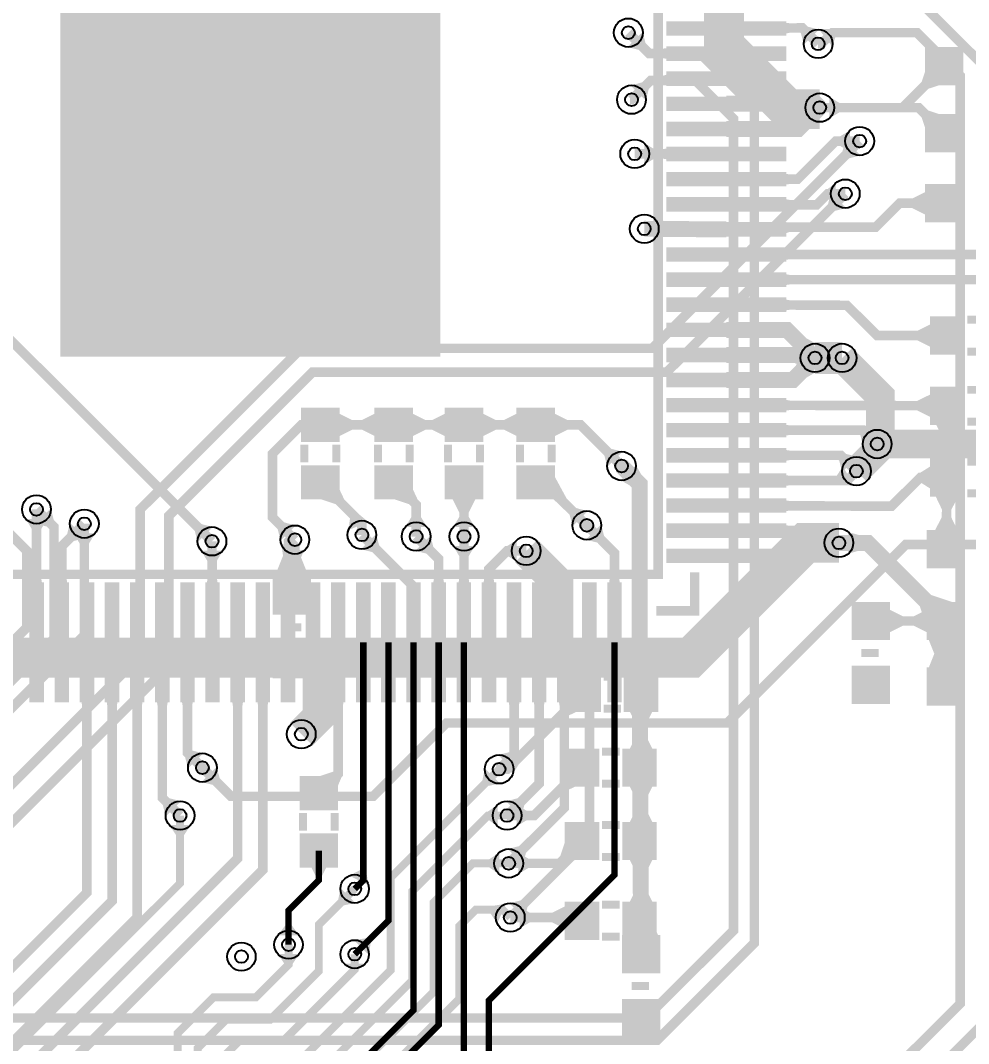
# Model space of a CAD drawing. Extents: x 295 to 3725, y 67 to 3582.
# Drawn here: x 2131 to 2725, y 1305 to 1947 of the extents above; entities that cross this region are included whole.
import ezdxf

# ---------------------------------------------------------------- set-up
doc = ezdxf.new("R2010")
doc.units = 9
for name, color, linetype, true_color in [('BottomLayer', 7, 'Continuous', 0x0000ff), ('BottomPasteMaskLayer', 7, 'Continuous', 0x800000), ('BottomSilkLayer', 7, 'Continuous', 0x66cc33), ('BottomSolderMaskLayer', 7, 'Continuous', 0xaa00ff), ('Document', 7, 'Continuous', 0xffffff), ('Hole', 7, 'Continuous', 0x222222), ('Inner1', 7, 'Continuous', 0x999966), ('Inner2', 7, 'Continuous', 0x008000), ('Multi-Layer', 7, 'Continuous', 0xc0c0c0), ('TopLayer', 7, 'Continuous', 0xff0000), ('TopPasteMaskLayer', 7, 'Continuous', 0x808080), ('TopSilkLayer', 7, 'Continuous', 0xffcc00), ('TopSolderMaskLayer', 7, 'Continuous', 0x800080)]:
    doc.layers.add(name, color=color, linetype=linetype, true_color=true_color)

msp = doc.modelspace()

# ---------------------------------------------------------------- hatches: boundary and pattern name
at = {"layer": 'BottomLayer'}
for points in [[(2657.57, 1862.02), (2648.02, 1871.56), (2646.22, 1864.46), (2650.46, 1860.22)], [(2648.56, 1829.02), (2639.02, 1838.56), (2637.21, 1831.46), (2641.46, 1827.22)], [(2308, 1700.5), (2308, 1685.5), (2307, 1690), (2307, 1696)], [(2330, 1683.16), (2330, 1702.85), (2308, 1702.85), (2308, 1683.16)], [(2330, 1685.5), (2330, 1700.5), (2339, 1696), (2339, 1690)], [(2354, 1700.5), (2354, 1685.5), (2345, 1690), (2345, 1696)], [(2376, 1683.16), (2376, 1702.85), (2354, 1702.85), (2354, 1683.16)], [(2376, 1685.5), (2376, 1700.5), (2385, 1696), (2385, 1690)], [(2398, 1700.5), (2398, 1685.5), (2389, 1690), (2389, 1696)], [(2420, 1683.16), (2420, 1702.85), (2398, 1702.85), (2398, 1683.16)], [(2420, 1685.5), (2420, 1700.5), (2429, 1696), (2429, 1690)], [(2443, 1700.5), (2443, 1685.5), (2434, 1690), (2434, 1696)], [(2465, 1683.16), (2465, 1702.85), (2443, 1702.85), (2443, 1683.16)], [(2465, 1685.5), (2465, 1700.5), (2474, 1696), (2474, 1690)], [(2673.95, 1674.25), (2673.95, 1687.75), (2680.25, 1684), (2680.25, 1678)], [(2508.34, 1676.2), (2498.8, 1666.66), (2496.99, 1673.76), (2501.24, 1678.01)], [(2330, 1647.16), (2330, 1666.84), (2308, 1666.84), (2308, 1647.16)], [(2376, 1647.16), (2376, 1666.84), (2354, 1666.84), (2354, 1647.16)], [(2420, 1647.16), (2420, 1666.84), (2398, 1666.84), (2398, 1647.16)], [(2465, 1647.16), (2465, 1666.84), (2443, 1666.84), (2443, 1647.16)], [(2465, 1662.14), (2464.25, 1647.16), (2472.84, 1638.92), (2473.25, 1646.99)], [(2516.76, 1667.78), (2507.22, 1658.24), (2514.32, 1656.43), (2518.56, 1660.68)], [(2330, 1654.58), (2316.97, 1647.16), (2328.43, 1643.33), (2333.84, 1646.4)], [(2376, 1654.59), (2362.97, 1647.16), (2374.43, 1643.33), (2379.83, 1646.41)], [(2401.5, 1647.16), (2416.5, 1647.16), (2412, 1638.16), (2406, 1638.16)], [(2149.98, 1640.56), (2140.44, 1631.02), (2147.54, 1629.21), (2151.79, 1633.46)], [(2349.14, 1631.99), (2336.56, 1627.11), (2337.52, 1634.24), (2343.63, 1636.61)], [(2486.56, 1638.98), (2477.02, 1629.44), (2475.22, 1636.54), (2479.46, 1640.79)], [(2303.56, 1629.98), (2294.02, 1620.44), (2292.21, 1627.54), (2296.46, 1631.79)], [(2385.75, 1628.95), (2372.25, 1628.95), (2376, 1635.25), (2382, 1635.25)], [(2415.75, 1628.95), (2402.25, 1628.95), (2406, 1635.25), (2412, 1635.25)], [(2177.75, 1625.05), (2164.25, 1625.05), (2168, 1618.75), (2174, 1618.75)], [(2312, 1597), (2290, 1597), (2296, 1612), (2306, 1612)], [(2308.69, 1614.03), (2295.37, 1616.23), (2296, 1609.74), (2306, 1608.09)], [(2312, 1575.01), (2312, 1597), (2290, 1597), (2290, 1575.01)], [(2312, 1535.01), (2312, 1557), (2290, 1557), (2290, 1535.01)], [(2527.5, 1536), (2512.5, 1536), (2517, 1545), (2523, 1545)], [(2474.16, 1514), (2493.85, 1514), (2493.85, 1536), (2474.16, 1536)], [(2510.16, 1514), (2529.84, 1514), (2529.84, 1536), (2510.16, 1536)], [(2481.58, 1514), (2474.16, 1527.03), (2470.33, 1515.57), (2473.41, 1510.16)], [(2512.5, 1514), (2527.5, 1514), (2523, 1505), (2517, 1505)], [(2527.5, 1489), (2512.5, 1489), (2517, 1498), (2523, 1498)], [(2473.16, 1467), (2492.85, 1467), (2492.85, 1489), (2473.16, 1489)], [(2509.16, 1467), (2528.85, 1467), (2528.85, 1489), (2509.16, 1489)], [(2439.44, 1473.87), (2433.05, 1485.76), (2440.31, 1485.56), (2443.28, 1480.03)], [(2431.56, 1468.02), (2422.02, 1477.56), (2420.57, 1470.1), (2424.1, 1466.57)], [(2480.58, 1467), (2473.16, 1480.03), (2469.33, 1468.57), (2472.41, 1463.17)], [(2512.5, 1467), (2527.5, 1467), (2523, 1458), (2517, 1458)], [(2430.05, 1441.25), (2430.05, 1454.75), (2424, 1450.5), (2424, 1445.5)], [(2441.95, 1441.25), (2441.95, 1454.75), (2448.25, 1451), (2448.25, 1445)], [(2527.5, 1443), (2512.5, 1443), (2517, 1452), (2523, 1452)], [(2237.75, 1442.05), (2224.25, 1442.05), (2228.5, 1435.75), (2233.5, 1435.75)], [(2473.16, 1421), (2492.85, 1421), (2492.85, 1443), (2473.16, 1443)], [(2509.16, 1421), (2528.85, 1421), (2528.85, 1443), (2509.16, 1443)], [(2480.58, 1421), (2473.16, 1434.03), (2469.33, 1422.57), (2472.41, 1417.16)], [(2431.05, 1411.25), (2431.05, 1424.75), (2424.75, 1420.5), (2424.75, 1415.5)], [(2442.95, 1411.25), (2442.95, 1424.75), (2449.25, 1421), (2449.25, 1415)], [(2512.5, 1421), (2527.5, 1421), (2523, 1412), (2517, 1412)], [(2341.06, 1393.12), (2331.62, 1402.56), (2330.16, 1395.2), (2333.7, 1391.66)], [(2527.5, 1393), (2512.5, 1393), (2517, 1402), (2523, 1402)], [(2435.32, 1392.59), (2429.81, 1380.27), (2425.69, 1386.5), (2427.93, 1391.5)], [(2473.16, 1371), (2492.85, 1371), (2492.85, 1393), (2473.16, 1393)], [(2509.16, 1371), (2528.85, 1371), (2528.85, 1393), (2509.16, 1393)], [(2443.95, 1377.25), (2443.95, 1390.75), (2450.25, 1387), (2450.25, 1381)], [(2473.16, 1391.5), (2473.16, 1376.5), (2464.16, 1381), (2464.16, 1387)], [(2305.67, 1361.11), (2292.32, 1361.11), (2296.5, 1354.88), (2301.5, 1354.88)], [(2333.82, 1355.11), (2347.17, 1355.11), (2343, 1351.5), (2338, 1351.5)]]:
    msp.add_hatch(color=256, dxfattribs=at).paths.add_polyline_path(points)
at = {"layer": 'BottomPasteMaskLayer'}
for points in [[(2330, 1683.16), (2330, 1702.85), (2308, 1702.85), (2308, 1683.16)], [(2376, 1683.16), (2376, 1702.85), (2354, 1702.85), (2354, 1683.16)], [(2420, 1683.16), (2420, 1702.85), (2398, 1702.85), (2398, 1683.16)], [(2465, 1683.16), (2465, 1702.85), (2443, 1702.85), (2443, 1683.16)], [(2330, 1647.16), (2330, 1666.84), (2308, 1666.84), (2308, 1647.16)], [(2376, 1647.16), (2376, 1666.84), (2354, 1666.84), (2354, 1647.16)], [(2420, 1647.16), (2420, 1666.84), (2398, 1666.84), (2398, 1647.16)], [(2465, 1647.16), (2465, 1666.84), (2443, 1666.84), (2443, 1647.16)], [(2312, 1575.01), (2312, 1597), (2290, 1597), (2290, 1575.01)], [(2312, 1535.01), (2312, 1557), (2290, 1557), (2290, 1535.01)], [(2474.16, 1514), (2493.85, 1514), (2493.85, 1536), (2474.16, 1536)], [(2510.16, 1514), (2529.84, 1514), (2529.84, 1536), (2510.16, 1536)], [(2473.16, 1467), (2492.85, 1467), (2492.85, 1489), (2473.16, 1489)], [(2509.16, 1467), (2528.85, 1467), (2528.85, 1489), (2509.16, 1489)], [(2473.16, 1421), (2492.85, 1421), (2492.85, 1443), (2473.16, 1443)], [(2509.16, 1421), (2528.85, 1421), (2528.85, 1443), (2509.16, 1443)], [(2473.16, 1371), (2492.85, 1371), (2492.85, 1393), (2473.16, 1393)], [(2509.16, 1371), (2528.85, 1371), (2528.85, 1393), (2509.16, 1393)]]:
    msp.add_hatch(color=256, dxfattribs=at).paths.add_polyline_path(points)
at = {"layer": 'BottomSolderMaskLayer'}
for points in [[(2331.12, 1682.27), (2331.12, 1703.74), (2306.89, 1703.74), (2306.89, 1682.27)], [(2377.12, 1682.27), (2377.12, 1703.74), (2352.89, 1703.74), (2352.89, 1682.27)], [(2421.12, 1682.27), (2421.12, 1703.74), (2396.89, 1703.74), (2396.89, 1682.27)], [(2466.12, 1682.27), (2466.12, 1703.74), (2441.89, 1703.74), (2441.89, 1682.27)], [(2331.12, 1646.27), (2331.12, 1667.74), (2306.89, 1667.74), (2306.89, 1646.27)], [(2377.12, 1646.27), (2377.12, 1667.74), (2352.89, 1667.74), (2352.89, 1646.27)], [(2421.12, 1646.27), (2421.12, 1667.74), (2396.89, 1667.74), (2396.89, 1646.27)], [(2466.12, 1646.27), (2466.12, 1667.74), (2441.89, 1667.74), (2441.89, 1646.27)], [(2313, 1574.01), (2313, 1598.01), (2289, 1598.01), (2289, 1574.01)], [(2313, 1534.01), (2313, 1558.01), (2289, 1558.01), (2289, 1534.01)], [(2473.16, 1513), (2494.85, 1513), (2494.85, 1537), (2473.16, 1537)], [(2509.16, 1513), (2530.85, 1513), (2530.85, 1537), (2509.16, 1537)], [(2472.16, 1466), (2493.85, 1466), (2493.85, 1490), (2472.16, 1490)], [(2508.16, 1466), (2529.85, 1466), (2529.85, 1490), (2508.16, 1490)], [(2472.16, 1420), (2493.85, 1420), (2493.85, 1444), (2472.16, 1444)], [(2508.16, 1420), (2529.85, 1420), (2529.85, 1444), (2508.16, 1444)], [(2472.16, 1370), (2493.85, 1370), (2493.85, 1394), (2472.16, 1394)], [(2508.16, 1370), (2529.85, 1370), (2529.85, 1394), (2508.16, 1394)]]:
    msp.add_hatch(color=256, dxfattribs=at).paths.add_polyline_path(points)
at = {"layer": 'Inner1'}
for points in [[(2520.98, 1939.56), (2511.44, 1930.02), (2518.54, 1928.21), (2522.79, 1932.46)], [(2639.84, 1930.33), (2631.56, 1940.98), (2638.14, 1941.39), (2641.86, 1936.61)], [(2522.98, 1896.44), (2513.44, 1905.98), (2520.54, 1907.78), (2524.79, 1903.54)], [(2251.56, 1628.98), (2242.02, 1619.44), (2240.22, 1626.54), (2244.46, 1630.79)]]:
    msp.add_hatch(color=256, dxfattribs=at).paths.add_polyline_path(points)
at = {"layer": 'Inner2'}
msp.add_hatch(color=256, dxfattribs=at).paths.add_polyline_path([(2253.98, 1478.56), (2244.44, 1469.02), (2251.54, 1467.21), (2255.78, 1471.46)])
at = {"layer": 'TopLayer'}
for points in [[(2393.11, 1973.11), (2393.11, 1736.89), (2156.89, 1736.89), (2156.89, 1973.11)], [(2604.13, 1946.02), (2604.13, 1937.2), (2542.71, 1937.2), (2542.71, 1946.02)], [(2604.13, 1946.02), (2604.13, 1937.2), (2613.13, 1938.93), (2613.13, 1944.93)], [(2520.98, 1939.56), (2511.44, 1930.02), (2518.54, 1928.21), (2522.79, 1932.46)], [(2631.56, 1940.98), (2622.02, 1931.44), (2620.22, 1938.54), (2624.46, 1942.78)], [(2542.71, 1921.46), (2542.71, 1930.28), (2533.71, 1928.98), (2533.71, 1922.98)], [(2604.13, 1930.28), (2604.13, 1921.46), (2542.71, 1921.46), (2542.71, 1930.28)], [(2721, 1907), (2699, 1907), (2699, 1929), (2721, 1929)], [(2542.71, 1905.71), (2542.71, 1914.53), (2533.71, 1912), (2533.71, 1906)], [(2604.13, 1914.53), (2604.13, 1905.71), (2542.71, 1905.71), (2542.71, 1914.53)], [(2709.61, 1907), (2698.99, 1917.59), (2695.81, 1908.06), (2700.06, 1903.82)], [(2522.98, 1896.44), (2513.44, 1905.98), (2520.54, 1907.78), (2524.79, 1903.54)], [(2627.49, 1899.78), (2624.84, 1886.55), (2618.99, 1889.4), (2620.99, 1899.4)], [(2604.13, 1898.78), (2604.13, 1889.96), (2542.71, 1889.96), (2542.71, 1898.78)], [(2637.95, 1885.25), (2637.95, 1898.75), (2644.25, 1895), (2644.25, 1889)], [(2632.56, 1883.02), (2623.02, 1892.56), (2619.8, 1886.87), (2626.87, 1879.8)], [(2698.99, 1876.41), (2709.62, 1887), (2700.06, 1890.18), (2695.81, 1885.94)], [(2721, 1865), (2699, 1865), (2699, 1887), (2721, 1887)], [(2604.13, 1883.03), (2604.13, 1874.21), (2542.71, 1874.21), (2542.71, 1883.03)], [(2651.05, 1864.25), (2651.05, 1877.75), (2644.75, 1874), (2644.75, 1868)], [(2521.95, 1856.25), (2521.95, 1869.75), (2528.25, 1866), (2528.25, 1860)], [(2542.71, 1858.46), (2542.71, 1867.28), (2533.71, 1866), (2533.71, 1860)], [(2604.13, 1867.28), (2604.13, 1858.46), (2542.71, 1858.46), (2542.71, 1867.28)], [(2604.13, 1851.54), (2604.13, 1842.72), (2542.71, 1842.72), (2542.71, 1851.54)], [(2604.13, 1851.54), (2604.13, 1842.72), (2613.13, 1844.1), (2613.13, 1850.1)], [(2642.05, 1831.25), (2642.05, 1844.75), (2637, 1841), (2637, 1835)], [(2721, 1821), (2699, 1821), (2699, 1843), (2721, 1843)], [(2604.13, 1835.79), (2604.13, 1826.97), (2542.71, 1826.97), (2542.71, 1835.79)], [(2604.13, 1835.79), (2604.13, 1826.97), (2613.13, 1828.12), (2613.13, 1834.12)], [(2698.99, 1824.5), (2698.99, 1839.5), (2689.99, 1835), (2689.99, 1829)], [(2528.01, 1822.7), (2527.9, 1809.2), (2534.22, 1810.91), (2534.29, 1820.91)], [(2604.13, 1820.04), (2604.13, 1811.22), (2542.71, 1811.22), (2542.71, 1820.04)], [(2604.13, 1820.04), (2604.13, 1811.22), (2613.13, 1814), (2613.13, 1820)], [(2604.13, 1804.29), (2604.13, 1795.47), (2542.71, 1795.47), (2542.71, 1804.29)], [(2604.13, 1804.29), (2604.13, 1795.47), (2613.13, 1796.9), (2613.13, 1802.9)], [(2604.13, 1788.54), (2604.13, 1779.72), (2542.71, 1779.72), (2542.71, 1788.54)], [(2604.13, 1788.54), (2604.13, 1779.72), (2613.13, 1781.1), (2613.13, 1787.1)], [(2604.13, 1772.8), (2604.13, 1763.98), (2542.71, 1763.98), (2542.71, 1772.8)], [(2604.13, 1772.8), (2604.13, 1763.98), (2613.13, 1765.19), (2613.13, 1771.19)], [(2721.84, 1738), (2702.15, 1738), (2702.15, 1760), (2721.84, 1760)], [(2604.13, 1757.05), (2604.13, 1748.23), (2542.71, 1748.23), (2542.71, 1757.05)], [(2702.15, 1741.5), (2702.15, 1756.5), (2693.15, 1752), (2693.15, 1746)], [(2629.56, 1743.98), (2620.02, 1734.44), (2616.8, 1740.13), (2623.87, 1747.2)], [(2604.13, 1741.3), (2604.13, 1732.48), (2542.71, 1732.48), (2542.71, 1741.3)], [(2624.16, 1742.59), (2622.07, 1729.25), (2616.11, 1731.9), (2617.68, 1741.9)], [(2629.56, 1726.02), (2620.02, 1735.56), (2616.8, 1729.87), (2623.87, 1722.8)], [(2604.13, 1725.55), (2604.13, 1716.73), (2542.71, 1716.73), (2542.71, 1725.55)], [(2721.84, 1694), (2702.15, 1694), (2702.15, 1716), (2721.84, 1716)], [(2604.13, 1709.8), (2604.13, 1700.98), (2542.71, 1700.98), (2542.71, 1709.8)], [(2604.13, 1709.8), (2604.13, 1700.98), (2613.13, 1702.29), (2613.13, 1708.29)], [(2702.15, 1697.53), (2702.15, 1712.53), (2693.15, 1708.05), (2693.15, 1702.05)], [(2604.13, 1694.06), (2604.13, 1685.24), (2542.71, 1685.24), (2542.71, 1694.06)], [(2604.13, 1694.06), (2604.13, 1685.24), (2613.13, 1686.7), (2613.13, 1692.7)], [(2668.56, 1689.98), (2659.02, 1680.44), (2657.21, 1687.55), (2661.46, 1691.79)], [(2719.5, 1694), (2704.5, 1694), (2709, 1685), (2715, 1685)], [(2604.13, 1678.31), (2604.13, 1669.49), (2542.71, 1669.49), (2542.71, 1678.31)], [(2604.13, 1678.31), (2604.13, 1669.49), (2613.13, 1670.9), (2613.13, 1676.9)], [(2670.62, 1672.39), (2659.13, 1679.47), (2658.95, 1672.19), (2664.2, 1668.95)], [(2704.5, 1671), (2719.5, 1671), (2715, 1680), (2709, 1680)], [(2655.56, 1672.98), (2646.02, 1663.43), (2644.21, 1670.54), (2648.46, 1674.78)], [(2663.98, 1663.44), (2654.44, 1672.98), (2661.54, 1674.78), (2665.79, 1670.54)], [(2702.16, 1671), (2721.85, 1671), (2721.85, 1649), (2702.16, 1649)], [(2516.76, 1667.78), (2507.22, 1658.24), (2512.91, 1655.02), (2519.98, 1662.09)], [(2604.13, 1662.56), (2604.13, 1653.74), (2542.71, 1653.74), (2542.71, 1662.56)], [(2604.13, 1662.56), (2604.13, 1653.74), (2613.13, 1655.1), (2613.13, 1661.1)], [(2653.03, 1655.22), (2646.53, 1667.05), (2642.61, 1661.1), (2645.91, 1655.1)], [(2702.16, 1652.5), (2702.16, 1667.5), (2695, 1663), (2695, 1657)], [(2604.13, 1646.81), (2604.13, 1637.99), (2542.71, 1637.99), (2542.71, 1646.81)], [(2604.13, 1646.81), (2604.13, 1637.99), (2613.13, 1639.25), (2613.13, 1645.25)], [(2719.26, 1649), (2704.26, 1649), (2708.56, 1640), (2714.56, 1640)], [(2147.76, 1634.06), (2134.26, 1634.04), (2138.02, 1627.74), (2144.02, 1627.75)], [(2171.56, 1622.02), (2162.02, 1631.56), (2160.22, 1624.46), (2164.46, 1620.22)], [(2494.98, 1630.54), (2485.41, 1621.02), (2492.51, 1619.2), (2496.77, 1623.43)], [(2604.13, 1631.06), (2604.13, 1622.24), (2542.71, 1622.24), (2542.71, 1631.06)], [(2604.13, 1631.06), (2604.13, 1622.24), (2613.13, 1623.7), (2613.13, 1629.7)], [(2703.75, 1626), (2718.75, 1626), (2714.45, 1635), (2708.45, 1635)], [(2353.98, 1624.56), (2344.44, 1615.02), (2351.54, 1613.21), (2355.79, 1617.46)], [(2387.98, 1623.56), (2378.44, 1614.02), (2385.54, 1612.22), (2389.78, 1616.46)], [(2644.56, 1627.98), (2635.02, 1618.44), (2634.18, 1624.58), (2638.42, 1628.82)], [(2649.95, 1612.25), (2649.95, 1625.75), (2656.25, 1624), (2656.25, 1614)], [(2700.01, 1626), (2722, 1626), (2722, 1604), (2700.01, 1604)], [(2307.16, 1613.02), (2294.56, 1617.87), (2295.6, 1610.72), (2301.6, 1608.41)], [(2442.05, 1607.25), (2442.05, 1620.75), (2436, 1617), (2436, 1611)], [(2644.56, 1610.02), (2635.02, 1619.56), (2633.78, 1613.02), (2638.02, 1608.78)], [(2257.79, 1614.09), (2244.29, 1614), (2248.08, 1607.73), (2254.08, 1607.77)], [(2415.74, 1617.04), (2402.24, 1617.06), (2405.98, 1610.75), (2411.98, 1610.74)], [(2604.13, 1615.32), (2604.13, 1606.5), (2542.71, 1606.5), (2542.71, 1615.32)], [(2604.13, 1615.32), (2604.13, 1606.5), (2613.13, 1607.9), (2613.13, 1613.9)], [(2136.73, 1587.29), (2145.55, 1587.29), (2144.05, 1596.29), (2138.05, 1596.29)], [(2152.48, 1587.29), (2161.3, 1587.29), (2159.9, 1596.29), (2153.9, 1596.29)], [(2246.97, 1587.29), (2255.79, 1587.29), (2254.15, 1596.29), (2248.15, 1596.29)], [(2294.21, 1587.29), (2303.03, 1587.29), (2301.6, 1596.29), (2295.6, 1596.29)], [(2372.95, 1587.29), (2381.77, 1587.29), (2380.4, 1591.6), (2374.4, 1591.6)], [(2388.7, 1587.29), (2397.52, 1587.29), (2396.1, 1596.29), (2390.1, 1596.29)], [(2404.45, 1587.29), (2413.27, 1587.29), (2411.96, 1596.29), (2405.96, 1596.29)], [(2420.2, 1587.29), (2429.02, 1587.29), (2427.6, 1596.29), (2421.6, 1596.29)], [(2498.94, 1587.29), (2507.76, 1587.29), (2506.3, 1596.29), (2500.3, 1596.29)], [(2145.55, 1587.29), (2145.55, 1525.87), (2136.73, 1525.87), (2136.73, 1587.29)], [(2161.3, 1587.29), (2161.3, 1525.87), (2152.48, 1525.87), (2152.48, 1587.29)], [(2177.05, 1587.29), (2177.05, 1525.87), (2168.23, 1525.87), (2168.23, 1587.29)], [(2192.8, 1587.29), (2192.8, 1525.87), (2183.98, 1525.87), (2183.98, 1587.29)], [(2208.54, 1587.29), (2208.54, 1525.87), (2199.72, 1525.87), (2199.72, 1587.29)], [(2224.29, 1587.29), (2224.29, 1525.87), (2215.47, 1525.87), (2215.47, 1587.29)], [(2240.04, 1587.29), (2240.04, 1525.87), (2231.22, 1525.87), (2231.22, 1587.29)], [(2255.79, 1587.29), (2255.79, 1525.87), (2246.97, 1525.87), (2246.97, 1587.29)], [(2271.54, 1587.29), (2271.54, 1525.87), (2262.72, 1525.87), (2262.72, 1587.29)], [(2287.28, 1587.29), (2287.28, 1525.87), (2278.46, 1525.87), (2278.46, 1587.29)], [(2303.03, 1587.29), (2303.03, 1525.87), (2294.21, 1525.87), (2294.21, 1587.29)], [(2318.78, 1587.29), (2318.78, 1525.87), (2309.96, 1525.87), (2309.96, 1587.29)], [(2334.53, 1587.29), (2334.53, 1525.87), (2325.71, 1525.87), (2325.71, 1587.29)], [(2350.28, 1587.29), (2350.28, 1525.87), (2341.46, 1525.87), (2341.46, 1587.29)], [(2366.02, 1587.29), (2366.02, 1525.87), (2357.2, 1525.87), (2357.2, 1587.29)], [(2381.77, 1587.29), (2381.77, 1525.87), (2372.95, 1525.87), (2372.95, 1587.29)], [(2397.52, 1587.29), (2397.52, 1525.87), (2388.7, 1525.87), (2388.7, 1587.29)], [(2413.27, 1587.29), (2413.27, 1525.87), (2404.45, 1525.87), (2404.45, 1587.29)], [(2429.02, 1587.29), (2429.02, 1525.87), (2420.2, 1525.87), (2420.2, 1587.29)], [(2444.76, 1587.29), (2444.76, 1525.87), (2435.94, 1525.87), (2435.94, 1587.29)], [(2460.51, 1587.29), (2460.51, 1525.87), (2451.69, 1525.87), (2451.69, 1587.29)], [(2476.26, 1587.29), (2476.26, 1525.87), (2467.44, 1525.87), (2467.44, 1587.29)], [(2492.01, 1587.29), (2492.01, 1525.87), (2483.19, 1525.87), (2483.19, 1587.29)], [(2507.76, 1587.29), (2507.76, 1525.87), (2498.94, 1525.87), (2498.94, 1587.29)], [(2523.5, 1587.29), (2523.5, 1525.87), (2514.68, 1525.87), (2514.68, 1587.29)], [(2700, 1563.34), (2717.68, 1581), (2701.77, 1586.3), (2694.69, 1579.24)], [(2653, 1559.01), (2653, 1581.01), (2675, 1581.01), (2675, 1559.01)], [(2721.99, 1559), (2699.99, 1559), (2699.99, 1581), (2721.99, 1581)], [(2675, 1577.5), (2675, 1562.5), (2684, 1567), (2684, 1573)], [(2700, 1562.5), (2700, 1577.5), (2691, 1573), (2691, 1567)], [(2722, 1559), (2700, 1559), (2706, 1544), (2716, 1544)], [(2700, 1540), (2722, 1540), (2716, 1555), (2706, 1555)], [(2653, 1519.01), (2653, 1541.01), (2675, 1541.01), (2675, 1519.01)], [(2721.99, 1518), (2699.99, 1518), (2699.99, 1540), (2721.99, 1540)], [(2177.05, 1525.87), (2168.23, 1525.87), (2169.6, 1516.87), (2175.6, 1516.87)], [(2192.8, 1525.87), (2183.98, 1525.87), (2185.4, 1516.87), (2191.4, 1516.87)], [(2208.54, 1525.87), (2199.72, 1525.87), (2201.1, 1516.87), (2207.1, 1516.87)], [(2224.29, 1525.87), (2215.47, 1525.87), (2216.9, 1516.87), (2222.9, 1516.87)], [(2240.04, 1525.87), (2231.22, 1525.87), (2232.6, 1516.87), (2238.6, 1516.87)], [(2271.54, 1525.87), (2262.72, 1525.87), (2264.1, 1516.87), (2270.1, 1516.87)], [(2287.28, 1525.87), (2278.46, 1525.87), (2279.9, 1516.87), (2285.9, 1516.87)], [(2318.78, 1525.87), (2309.96, 1525.87), (2311.4, 1516.87), (2317.4, 1516.87)], [(2334.53, 1525.87), (2325.71, 1525.87), (2327.1, 1516.87), (2333.1, 1516.87)], [(2350.28, 1525.87), (2341.46, 1525.87), (2343.9, 1519.87), (2347.9, 1519.87)], [(2366.02, 1525.87), (2357.2, 1525.87), (2359.6, 1519.87), (2363.6, 1519.87)], [(2381.77, 1525.87), (2372.95, 1525.87), (2375.4, 1519.87), (2379.4, 1519.87)], [(2397.52, 1525.87), (2388.7, 1525.87), (2391.1, 1519.87), (2395.1, 1519.87)], [(2413.27, 1525.87), (2404.45, 1525.87), (2406.9, 1519.87), (2410.9, 1519.87)], [(2444.76, 1525.87), (2435.94, 1525.87), (2437.4, 1516.87), (2443.4, 1516.87)], [(2460.51, 1525.87), (2451.69, 1525.87), (2453.1, 1516.87), (2459.1, 1516.87)], [(2476.26, 1525.87), (2467.44, 1525.87), (2468.9, 1516.87), (2474.9, 1516.87)], [(2492.01, 1525.87), (2483.19, 1525.87), (2484.6, 1516.87), (2490.6, 1516.87)], [(2507.76, 1525.87), (2498.94, 1525.87), (2501.3, 1519.87), (2505.3, 1519.87)], [(2315.98, 1498.44), (2306.44, 1507.98), (2312.28, 1508.52), (2316.52, 1504.28)], [(2245.56, 1486.98), (2236.02, 1477.44), (2234.21, 1484.54), (2238.46, 1488.79)], [(2439.98, 1476.44), (2430.44, 1485.98), (2437.54, 1487.78), (2441.79, 1483.54)], [(2307, 1452.16), (2307, 1471.85), (2329, 1471.85), (2329, 1452.16)], [(2315.98, 1471.85), (2329, 1464.4), (2332.22, 1471.98), (2327.4, 1475.64)], [(2231.56, 1456.98), (2222.02, 1447.44), (2220.22, 1454.54), (2224.46, 1458.79)], [(2444.98, 1447.44), (2435.44, 1456.98), (2442.54, 1458.79), (2446.79, 1454.54)], [(2307, 1416.16), (2307, 1435.85), (2329, 1435.85), (2329, 1416.16)], [(2445.98, 1417.42), (2436.45, 1426.98), (2443.56, 1428.78), (2447.8, 1424.53)], [(2323, 1416.16), (2313, 1416.16), (2316, 1410.16), (2320, 1410.16)], [(2349.1, 1404.29), (2337.15, 1410.24), (2343.9, 1413.84), (2347.9, 1411.85)], [(2446.98, 1383.44), (2437.43, 1392.98), (2444.54, 1394.78), (2448.78, 1390.54)], [(2509, 1372), (2531, 1372), (2524.88, 1387), (2514.88, 1387)], [(2305.67, 1372.89), (2292.32, 1372.89), (2297, 1379.12), (2301, 1379.12)], [(2349.38, 1360.44), (2339.94, 1369.88), (2347.65, 1370.98), (2350.48, 1368.15)], [(2509, 1350.01), (2509, 1372), (2531, 1372), (2531, 1350.01)], [(2509, 1310.01), (2509, 1332), (2531, 1332), (2531, 1310.01)]]:
    msp.add_hatch(color=256, dxfattribs=at).paths.add_polyline_path(points)
at = {"layer": 'TopPasteMaskLayer'}
for points in [[(2393.11, 1973.11), (2393.11, 1736.89), (2156.89, 1736.89), (2156.89, 1973.11)], [(2604.13, 1946.02), (2604.13, 1937.2), (2542.71, 1937.2), (2542.71, 1946.02)], [(2604.13, 1930.28), (2604.13, 1921.46), (2542.71, 1921.46), (2542.71, 1930.28)], [(2721, 1907), (2699, 1907), (2699, 1929), (2721, 1929)], [(2604.13, 1914.53), (2604.13, 1905.71), (2542.71, 1905.71), (2542.71, 1914.53)], [(2604.13, 1898.78), (2604.13, 1889.96), (2542.71, 1889.96), (2542.71, 1898.78)], [(2721, 1865), (2699, 1865), (2699, 1887), (2721, 1887)], [(2604.13, 1883.03), (2604.13, 1874.21), (2542.71, 1874.21), (2542.71, 1883.03)], [(2604.13, 1867.28), (2604.13, 1858.46), (2542.71, 1858.46), (2542.71, 1867.28)], [(2604.13, 1851.54), (2604.13, 1842.72), (2542.71, 1842.72), (2542.71, 1851.54)], [(2721, 1821), (2699, 1821), (2699, 1843), (2721, 1843)], [(2604.13, 1835.79), (2604.13, 1826.97), (2542.71, 1826.97), (2542.71, 1835.79)], [(2604.13, 1820.04), (2604.13, 1811.22), (2542.71, 1811.22), (2542.71, 1820.04)], [(2604.13, 1804.29), (2604.13, 1795.47), (2542.71, 1795.47), (2542.71, 1804.29)], [(2604.13, 1788.54), (2604.13, 1779.72), (2542.71, 1779.72), (2542.71, 1788.54)], [(2604.13, 1772.8), (2604.13, 1763.98), (2542.71, 1763.98), (2542.71, 1772.8)], [(2721.84, 1738), (2702.15, 1738), (2702.15, 1760), (2721.84, 1760)], [(2604.13, 1757.05), (2604.13, 1748.23), (2542.71, 1748.23), (2542.71, 1757.05)], [(2604.13, 1741.3), (2604.13, 1732.48), (2542.71, 1732.48), (2542.71, 1741.3)], [(2604.13, 1725.55), (2604.13, 1716.73), (2542.71, 1716.73), (2542.71, 1725.55)], [(2721.84, 1694), (2702.15, 1694), (2702.15, 1716), (2721.84, 1716)], [(2604.13, 1709.8), (2604.13, 1700.98), (2542.71, 1700.98), (2542.71, 1709.8)], [(2604.13, 1694.06), (2604.13, 1685.24), (2542.71, 1685.24), (2542.71, 1694.06)], [(2604.13, 1678.31), (2604.13, 1669.49), (2542.71, 1669.49), (2542.71, 1678.31)], [(2702.16, 1671), (2721.85, 1671), (2721.85, 1649), (2702.16, 1649)], [(2604.13, 1662.56), (2604.13, 1653.74), (2542.71, 1653.74), (2542.71, 1662.56)], [(2604.13, 1646.81), (2604.13, 1637.99), (2542.71, 1637.99), (2542.71, 1646.81)], [(2604.13, 1631.06), (2604.13, 1622.24), (2542.71, 1622.24), (2542.71, 1631.06)], [(2700.01, 1626), (2722, 1626), (2722, 1604), (2700.01, 1604)], [(2604.13, 1615.32), (2604.13, 1606.5), (2542.71, 1606.5), (2542.71, 1615.32)], [(2145.55, 1587.29), (2145.55, 1525.87), (2136.73, 1525.87), (2136.73, 1587.29)], [(2161.3, 1587.29), (2161.3, 1525.87), (2152.48, 1525.87), (2152.48, 1587.29)], [(2177.05, 1587.29), (2177.05, 1525.87), (2168.23, 1525.87), (2168.23, 1587.29)], [(2192.8, 1587.29), (2192.8, 1525.87), (2183.98, 1525.87), (2183.98, 1587.29)], [(2208.54, 1587.29), (2208.54, 1525.87), (2199.72, 1525.87), (2199.72, 1587.29)], [(2224.29, 1587.29), (2224.29, 1525.87), (2215.47, 1525.87), (2215.47, 1587.29)], [(2240.04, 1587.29), (2240.04, 1525.87), (2231.22, 1525.87), (2231.22, 1587.29)], [(2255.79, 1587.29), (2255.79, 1525.87), (2246.97, 1525.87), (2246.97, 1587.29)], [(2271.54, 1587.29), (2271.54, 1525.87), (2262.72, 1525.87), (2262.72, 1587.29)], [(2287.28, 1587.29), (2287.28, 1525.87), (2278.46, 1525.87), (2278.46, 1587.29)], [(2303.03, 1587.29), (2303.03, 1525.87), (2294.21, 1525.87), (2294.21, 1587.29)], [(2318.78, 1587.29), (2318.78, 1525.87), (2309.96, 1525.87), (2309.96, 1587.29)], [(2334.53, 1587.29), (2334.53, 1525.87), (2325.71, 1525.87), (2325.71, 1587.29)], [(2350.28, 1587.29), (2350.28, 1525.87), (2341.46, 1525.87), (2341.46, 1587.29)], [(2366.02, 1587.29), (2366.02, 1525.87), (2357.2, 1525.87), (2357.2, 1587.29)], [(2381.77, 1587.29), (2381.77, 1525.87), (2372.95, 1525.87), (2372.95, 1587.29)], [(2397.52, 1587.29), (2397.52, 1525.87), (2388.7, 1525.87), (2388.7, 1587.29)], [(2413.27, 1587.29), (2413.27, 1525.87), (2404.45, 1525.87), (2404.45, 1587.29)], [(2429.02, 1587.29), (2429.02, 1525.87), (2420.2, 1525.87), (2420.2, 1587.29)], [(2444.76, 1587.29), (2444.76, 1525.87), (2435.94, 1525.87), (2435.94, 1587.29)], [(2460.51, 1587.29), (2460.51, 1525.87), (2451.69, 1525.87), (2451.69, 1587.29)], [(2476.26, 1587.29), (2476.26, 1525.87), (2467.44, 1525.87), (2467.44, 1587.29)], [(2492.01, 1587.29), (2492.01, 1525.87), (2483.19, 1525.87), (2483.19, 1587.29)], [(2507.76, 1587.29), (2507.76, 1525.87), (2498.94, 1525.87), (2498.94, 1587.29)], [(2523.5, 1587.29), (2523.5, 1525.87), (2514.68, 1525.87), (2514.68, 1587.29)], [(2653, 1559.01), (2653, 1581.01), (2675, 1581.01), (2675, 1559.01)], [(2721.99, 1559), (2699.99, 1559), (2699.99, 1581), (2721.99, 1581)], [(2653, 1519.01), (2653, 1541.01), (2675, 1541.01), (2675, 1519.01)], [(2721.99, 1518), (2699.99, 1518), (2699.99, 1540), (2721.99, 1540)], [(2307, 1452.16), (2307, 1471.85), (2329, 1471.85), (2329, 1452.16)], [(2307, 1416.16), (2307, 1435.85), (2329, 1435.85), (2329, 1416.16)], [(2509, 1350.01), (2509, 1372), (2531, 1372), (2531, 1350.01)], [(2509, 1310.01), (2509, 1332), (2531, 1332), (2531, 1310.01)]]:
    msp.add_hatch(color=256, dxfattribs=at).paths.add_polyline_path(points)
at = {"layer": 'TopSolderMaskLayer'}
for points in [[(2394.11, 1974.11), (2394.11, 1735.89), (2155.89, 1735.89), (2155.89, 1974.11)], [(2611.09, 1946.16), (2611.09, 1937.06), (2535.75, 1937.06), (2535.75, 1946.16)], [(2611.09, 1930.42), (2611.09, 1921.32), (2535.75, 1921.32), (2535.75, 1930.42)], [(2721.99, 1906), (2697.99, 1906), (2697.99, 1930), (2721.99, 1930)], [(2611.09, 1914.67), (2611.09, 1905.57), (2535.75, 1905.57), (2535.75, 1914.67)], [(2611.09, 1898.92), (2611.09, 1889.82), (2535.75, 1889.82), (2535.75, 1898.92)], [(2721.99, 1864), (2697.99, 1864), (2697.99, 1888), (2721.99, 1888)], [(2611.09, 1883.17), (2611.09, 1874.07), (2535.75, 1874.07), (2535.75, 1883.17)], [(2611.09, 1867.42), (2611.09, 1858.32), (2535.75, 1858.32), (2535.75, 1867.42)], [(2611.09, 1851.68), (2611.09, 1842.58), (2535.75, 1842.58), (2535.75, 1851.68)], [(2721.99, 1820), (2697.99, 1820), (2697.99, 1844), (2721.99, 1844)], [(2611.09, 1835.93), (2611.09, 1826.83), (2535.75, 1826.83), (2535.75, 1835.93)], [(2611.09, 1820.18), (2611.09, 1811.08), (2535.75, 1811.08), (2535.75, 1820.18)], [(2611.09, 1804.43), (2611.09, 1795.33), (2535.75, 1795.33), (2535.75, 1804.43)], [(2611.09, 1788.68), (2611.09, 1779.58), (2535.75, 1779.58), (2535.75, 1788.68)], [(2611.09, 1772.94), (2611.09, 1763.84), (2535.75, 1763.84), (2535.75, 1772.94)], [(2722.84, 1737), (2701.15, 1737), (2701.15, 1761), (2722.84, 1761)], [(2611.09, 1757.19), (2611.09, 1748.09), (2535.75, 1748.09), (2535.75, 1757.19)], [(2611.09, 1741.44), (2611.09, 1732.34), (2535.75, 1732.34), (2535.75, 1741.44)], [(2611.09, 1725.69), (2611.09, 1716.59), (2535.75, 1716.59), (2535.75, 1725.69)], [(2722.84, 1693), (2701.15, 1693), (2701.15, 1717), (2722.84, 1717)], [(2611.09, 1709.94), (2611.09, 1700.84), (2535.75, 1700.84), (2535.75, 1709.94)], [(2611.09, 1694.2), (2611.09, 1685.1), (2535.75, 1685.1), (2535.75, 1694.2)], [(2611.09, 1678.45), (2611.09, 1669.35), (2535.75, 1669.35), (2535.75, 1678.45)], [(2701.16, 1672), (2722.85, 1672), (2722.85, 1648), (2701.16, 1648)], [(2611.09, 1662.7), (2611.09, 1653.6), (2535.75, 1653.6), (2535.75, 1662.7)], [(2611.09, 1646.95), (2611.09, 1637.85), (2535.75, 1637.85), (2535.75, 1646.95)], [(2611.09, 1631.2), (2611.09, 1622.1), (2535.75, 1622.1), (2535.75, 1631.2)], [(2699, 1627), (2723, 1627), (2723, 1603), (2699, 1603)], [(2611.09, 1615.46), (2611.09, 1606.36), (2535.75, 1606.36), (2535.75, 1615.46)], [(2145.69, 1594.25), (2145.69, 1518.91), (2136.59, 1518.91), (2136.59, 1594.25)], [(2161.44, 1594.25), (2161.44, 1518.91), (2152.34, 1518.91), (2152.34, 1594.25)], [(2177.19, 1594.25), (2177.19, 1518.91), (2168.09, 1518.91), (2168.09, 1594.25)], [(2192.94, 1594.25), (2192.94, 1518.91), (2183.84, 1518.91), (2183.84, 1594.25)], [(2208.68, 1594.25), (2208.68, 1518.91), (2199.58, 1518.91), (2199.58, 1594.25)], [(2224.43, 1594.25), (2224.43, 1518.91), (2215.33, 1518.91), (2215.33, 1594.25)], [(2240.18, 1594.25), (2240.18, 1518.91), (2231.08, 1518.91), (2231.08, 1594.25)], [(2255.93, 1594.25), (2255.93, 1518.91), (2246.83, 1518.91), (2246.83, 1594.25)], [(2271.68, 1594.25), (2271.68, 1518.91), (2262.58, 1518.91), (2262.58, 1594.25)], [(2287.42, 1594.25), (2287.42, 1518.91), (2278.32, 1518.91), (2278.32, 1594.25)], [(2303.17, 1594.25), (2303.17, 1518.91), (2294.07, 1518.91), (2294.07, 1594.25)], [(2318.92, 1594.25), (2318.92, 1518.91), (2309.82, 1518.91), (2309.82, 1594.25)], [(2334.67, 1594.25), (2334.67, 1518.91), (2325.57, 1518.91), (2325.57, 1594.25)], [(2350.42, 1594.25), (2350.42, 1518.91), (2341.32, 1518.91), (2341.32, 1594.25)], [(2366.16, 1594.25), (2366.16, 1518.91), (2357.06, 1518.91), (2357.06, 1594.25)], [(2381.91, 1594.25), (2381.91, 1518.91), (2372.81, 1518.91), (2372.81, 1594.25)], [(2397.66, 1594.25), (2397.66, 1518.91), (2388.56, 1518.91), (2388.56, 1594.25)], [(2413.41, 1594.25), (2413.41, 1518.91), (2404.31, 1518.91), (2404.31, 1594.25)], [(2429.16, 1594.25), (2429.16, 1518.91), (2420.06, 1518.91), (2420.06, 1594.25)], [(2444.9, 1594.25), (2444.9, 1518.91), (2435.8, 1518.91), (2435.8, 1594.25)], [(2460.65, 1594.25), (2460.65, 1518.91), (2451.55, 1518.91), (2451.55, 1594.25)], [(2476.4, 1594.25), (2476.4, 1518.91), (2467.3, 1518.91), (2467.3, 1594.25)], [(2492.15, 1594.25), (2492.15, 1518.91), (2483.05, 1518.91), (2483.05, 1594.25)], [(2507.9, 1594.25), (2507.9, 1518.91), (2498.8, 1518.91), (2498.8, 1594.25)], [(2523.64, 1594.25), (2523.64, 1518.91), (2514.54, 1518.91), (2514.54, 1594.25)], [(2652, 1558.01), (2652, 1582.01), (2676, 1582.01), (2676, 1558.01)], [(2722.99, 1558), (2698.99, 1558), (2698.99, 1582), (2722.99, 1582)], [(2652, 1518.01), (2652, 1542.01), (2676, 1542.01), (2676, 1518.01)], [(2722.99, 1517), (2698.99, 1517), (2698.99, 1541), (2722.99, 1541)], [(2305.88, 1451.27), (2305.88, 1472.74), (2330.11, 1472.74), (2330.11, 1451.27)], [(2305.88, 1415.27), (2305.88, 1436.74), (2330.11, 1436.74), (2330.11, 1415.27)], [(2508, 1349.01), (2508, 1373.01), (2532, 1373.01), (2532, 1349.01)], [(2508, 1309.01), (2508, 1333.01), (2532, 1333.01), (2532, 1309.01)]]:
    msp.add_hatch(color=256, dxfattribs=at).paths.add_polyline_path(points)

# ---------------------------------------------------------------- linework, layer by layer
at = {"layer": 'BottomLayer'}
for points, const_width in [([(2657, 1871), (2527, 1741), (2307, 1741), (2206, 1640), (2206, 1548), (2067, 1409), (1763, 1409), (1593, 1239), (646, 1239)], 6), ([(2648, 1838), (2536, 1726), (2314, 1726), (2224, 1636), (2224, 1542), (2077, 1395), (1773, 1395), (1604, 1226), (983, 1226), (857, 1100), (857, 903), (864, 896), (864, 552), (809, 497), (725, 497), (674, 446), (674, 415), (571, 312), (470, 312)], 6), ([(2646, 1735), (2629, 1735)], 18), ([(2668, 1681), (2670, 1683), (2670, 1711), (2646, 1735)], 18), ([(2115, 1649), (2115, 1634), (2135, 1614), (2135, 1566), (2105, 1536), (1801, 1536), (1632, 1705), (1401, 1705), (1390, 1694), (1364, 1694), (1338, 1720), (1312, 1720)], 6), ([(2303, 1621), (2289, 1635), (2289, 1675), (2307, 1693), (2319, 1693)], 6), ([(2507.8, 1667.2), (2482, 1693), (2319, 1693)], 6), ([(2141, 1640), (2152, 1629), (2152, 1559), (2115, 1522), (1791, 1522), (1622, 1691), (1419, 1691), (1399, 1671), (1367, 1671)], 6), ([(2655, 1664), (2672, 1681), (2685.08, 1681)], 18), ([(2775, 1660), (2754, 1681), (2668, 1681)], 18), ([(2775, 1660), (2754, 1681), (2668, 1681)], 6), ([(2171, 1631), (2171, 1561), (2119, 1509), (1783, 1509), (1615, 1677), (1427, 1677), (1401, 1651)], 6), ([(2520, 1525), (2520, 1655), (2507.8, 1667.2)], 6), ([(2319, 1657), (2345, 1631), (2345, 1624)], 6), ([(2365, 1657), (2379, 1643), (2379, 1623)], 6), ([(2409, 1623), (2409, 1623), (2409, 1657)], 6), ([(2486, 1630), (2459, 1657), (2454, 1657)], 6), ([(2303, 1621), (2301, 1619), (2301, 1586)], 10), ([(2484, 1525), (2436, 1477), (2431, 1477)], 6), ([(2519, 1382), (2520, 1383), (2520, 1525)], 6), ([(2276.5, 1273.5), (2285.5, 1273.5), (2363, 1351), (2363, 1409), (2431, 1477)], 5), ([(2483, 1478), (2453, 1448), (2436, 1448)], 6), ([(2057.5, 1147), (2057.5, 1232), (2231, 1405.5), (2231, 1448)], 5), ([(2311.5, 1270), (2311.5, 1279.5), (2376.5, 1344.5), (2376.5, 1400.5), (2424, 1448), (2436, 1448)], 5), ([(2483, 1432), (2469, 1418), (2437, 1418)], 6), ([(2437, 1418), (2414.5, 1418), (2390, 1393.5), (2390, 1337.5), (2344, 1291.5), (2344, 1278), (2352, 1270)], 5), ([(2343, 973), (2332.5, 973), (2242, 1063.5), (2242, 1302), (2260, 1320), (2287.5, 1320), (2318, 1350.5), (2318, 1379.5), (2340.5, 1402)], 5), ([(2389.5, 1270.5), (2382, 1270.5), (2370, 1282.5), (2370, 1297), (2406, 1333), (2406, 1378.5), (2416.5, 1389), (2433, 1389), (2438, 1384)], 5), ([(2483, 1382), (2481, 1384), (2438, 1384)], 6), ([(2299, 1367), (2299, 1354.5), (2278.5, 1334), (2252, 1334), (2229.5, 1311.5), (2229.5, 1053.5), (2334, 949), (2368.5, 949), (2391, 971.5)], 5), ([(2340.5, 1361), (2340.5, 1351.5), (2296, 1307), (2268.5, 1307), (2254.5, 1293), (2254.5, 1072.5), (2326, 1001), (2342.5, 1001)], 5)]:
    msp.add_lwpolyline(points, dxfattribs=dict(at, const_width=const_width))
at = {"layer": 'BottomSilkLayer', "const_width": 5}
msp.add_lwpolyline([(2307, 1566), (2296, 1566)], dxfattribs=at)
at = {"layer": 'Document', "const_width": 5}
for points in [[(2735.5, 1759), (2724.5, 1759)], [(2735.5, 1739), (2724.5, 1739)], [(2735.5, 1715), (2724.5, 1715)], [(2735.5, 1695), (2724.5, 1695)], [(2309, 1669.5), (2309, 1680.5)], [(2329, 1669.5), (2329, 1680.5)], [(2355, 1669.5), (2355, 1680.5)], [(2375, 1669.5), (2375, 1680.5)], [(2399, 1669.5), (2399, 1680.5)], [(2419, 1669.5), (2419, 1680.5)], [(2444, 1669.5), (2444, 1680.5)], [(2464, 1669.5), (2464, 1680.5)], [(2724.5, 1670), (2735.5, 1670)], [(2724.5, 1650), (2735.5, 1650)], [(2496.5, 1535), (2507.5, 1535)], [(2496.5, 1515), (2507.5, 1515)], [(2495.5, 1488), (2506.5, 1488)], [(2495.5, 1468), (2506.5, 1468)], [(2308, 1438.5), (2308, 1449.5)], [(2328, 1438.5), (2328, 1449.5)], [(2495.5, 1442), (2506.5, 1442)], [(2495.5, 1422), (2506.5, 1422)], [(2495.5, 1392), (2506.5, 1392)], [(2495.5, 1372), (2506.5, 1372)]]:
    msp.add_lwpolyline(points, dxfattribs=at)
at = {"layer": 'Hole'}
for centre in [(2512, 1939), (2631, 1932), (2514, 1897), (2632, 1892), (2657, 1871), (2516, 1863), (2648, 1838), (2522, 1816), (2629, 1735), (2646, 1735), (2668, 1681), (2507.78, 1667.22), (2655, 1664), (2141, 1640), (2171, 1631), (2486, 1630), (2251, 1620), (2303, 1621), (2345, 1624), (2379, 1623), (2409, 1623), (2448, 1614), (2644, 1619), (2307, 1499), (2245, 1478), (2431, 1477), (2231, 1448), (2436, 1448), (2437, 1418), (2340.5, 1402), (2438, 1384), (2299, 1367), (2269.5, 1359.5), (2340.5, 1361)]:
    msp.add_circle(centre, 4, dxfattribs=at)
at = {"layer": 'Inner1', "const_width": 6}
for points in [[(2633, 1968), (2644, 1957), (2696, 1957), (2736, 1917), (2736, 1319), (2649, 1232), (1830, 1232), (1822, 1224)], [(2512, 1939), (2525, 1926), (2557, 1926), (2591, 1892), (2591, 1368), (2530, 1307), (1861, 1307), (1846, 1292)], [(1855, 1249), (2639, 1249), (2720, 1330), (2720, 1912), (2693, 1939), (2640, 1939), (2633, 1932), (2631, 1932)], [(2251, 1620), (2057, 1814), (2057, 1906), (2027, 1936), (1994, 1936)], [(2514, 1897), (2526, 1909), (2554, 1909), (2578, 1885), (2578, 1376), (2523, 1321), (1859, 1321), (1846, 1334)]]:
    msp.add_lwpolyline(points, dxfattribs=at)
at = {"layer": 'Inner2'}
for points, const_width in [([(2632, 1891), (2612, 1891), (2572, 1931), (2572, 2108), (2540, 2140), (2487, 2140), (2446, 2099)], 25), ([(2245, 1478), (2263, 1460), (2352, 1460), (2398, 1506), (2574, 1506), (2686, 1618), (3178, 1618), (3329, 1769)], 6), ([(2035, 1642), (2035, 1596), (2084, 1547), (2551, 1547), (2623, 1619), (2644, 1619)], 25), ([(2448, 1614), (2467.57, 1594.43), (2467.57, 1547)], 20), ([(2307, 1499), (2317.93, 1509.93), (2317.93, 1547)], 20)]:
    msp.add_lwpolyline(points, dxfattribs=dict(at, const_width=const_width))
at = {"layer": 'Multi-Layer'}
for centre, radius in [((2512, 1939), 9), ((2631, 1932), 9), ((2514, 1897), 9), ((2632, 1892), 9), ((2657, 1871), 9), ((2516, 1863), 9), ((2648, 1838), 9), ((2522, 1816), 9), ((2629, 1735), 9), ((2646, 1735), 9), ((2668, 1681), 9), ((2507.78, 1667.22), 9), ((2655, 1664), 9), ((2141, 1640), 9), ((2171, 1631), 9), ((2486, 1630), 9), ((2303, 1621), 9), ((2345, 1624), 9), ((2379, 1623), 9), ((2409, 1623), 9), ((2251, 1620), 9), ((2644, 1619), 9), ((2448, 1614), 9), ((2307, 1499), 9), ((2245, 1478), 9), ((2431, 1477), 9), ((2231, 1448), 9), ((2436, 1448), 9), ((2437, 1418), 9), ((2340.5, 1402), 8.9), ((2438, 1384), 9), ((2299, 1367), 8.9), ((2269.5, 1359.5), 8.9), ((2340.5, 1361), 8.9)]:
    msp.add_circle(centre, radius, dxfattribs=at)
at = {"layer": 'TopLayer'}
for points, const_width in [([(2573.4, 1941.6), (2621, 1942), (2631, 1932)], 6), ([(2573.4, 1925.9), (2525, 1926), (2512, 1939)], 6), ([(2710, 1918), (2684, 1892), (2649.8, 1892)], 6), ([(2573.4, 1910.1), (2572.3, 1909), (2526, 1909), (2514, 1897), (2513, 1897)], 6), ([(2632, 1892), (2629.6, 1894.4), (2573.4, 1894.4)], 10), ([(2573.4, 1878.6), (2618.6, 1878.6), (2632, 1892)], 10), ([(2710, 1876), (2694, 1892), (2632, 1892)], 6), ([(2573.4, 1847.1), (2618.1, 1847.1), (2642, 1871), (2657, 1871)], 6), ([(2516, 1863), (2573.3, 1863), (2573.4, 1862.9)], 6), ([(2573.4, 1831.4), (2630, 1831), (2637, 1838), (2648, 1838)], 6), ([(2853.5, 1833.3), (2837.3, 1833.3), (2803.9, 1799.9), (2573.4, 1799.9)], 6), ([(2573.4, 1815.6), (2574.8, 1817), (2667, 1817), (2682, 1832), (2710, 1832)], 6), ([(2522, 1816), (2573.4, 1815.6)], 10), ([(2573.4, 1784.1), (2787.9, 1784.1), (2802, 1770), (2825, 1793), (2876, 1793), (2916.5, 1752.5), (2916.5, 1746.7)], 6), ([(2573.4, 1768.4), (2649, 1768), (2668, 1749), (2712, 1749)], 6), ([(2629, 1735), (2611.4, 1752.6), (2573.4, 1752.6)], 10), ([(2629, 1735), (2627.1, 1736.9), (2573.4, 1736.9)], 10), ([(2629, 1735), (2615.1, 1721.1), (2573.4, 1721.1)], 10), ([(2646, 1735), (2629, 1735)], 20), ([(2712, 1705), (2573.4, 1705.4)], 6), ([(2712, 1705), (2712, 1660)], 6), ([(2573.4, 1689.7), (2659.3, 1689.7), (2668, 1681)], 6), ([(2655, 1664), (2668, 1677), (2668, 1681)], 6), ([(2655, 1664), (2645.1, 1673.9), (2573.4, 1673.9)], 6), ([(2519.1, 1556.6), (2519.1, 1655.9), (2507.8, 1667.2)], 10), ([(2655, 1664), (2649.2, 1658.1), (2573.4, 1658.1)], 6), ([(2573.4, 1642.4), (2677, 1642), (2695, 1660), (2712, 1660)], 6), ([(2711, 1615), (2712, 1660)], 6), ([(2141.1, 1556.6), (2141, 1640)], 6), ([(2156.9, 1556.6), (2156.9, 1616.9), (2171, 1631)], 6), ([(2503.3, 1556.6), (2503.3, 1612.6), (2486, 1630)], 6), ([(2303, 1621), (2298.6, 1616.6), (2298.6, 1556.6)], 6), ([(2345, 1624), (2377.4, 1591.6), (2377.4, 1556.6)], 6), ([(2379, 1623), (2393.1, 1608.9), (2393.1, 1556.6)], 6), ([(2409, 1623), (2408.9, 1556.6)], 6), ([(2644, 1619), (2636.3, 1626.7), (2573.4, 1626.7)], 6), ([(2711, 1570), (2662, 1619), (2644, 1619)], 10), ([(2251.4, 1556.6), (2251, 1620)], 6), ([(2644, 1619), (2635.9, 1610.9), (2573.4, 1610.9)], 6), ([(2448, 1614), (2436, 1614), (2424.6, 1602.6), (2424.6, 1556.6)], 6), ([(2664, 1570), (2711, 1570)], 6), ([(2711, 1529), (2711, 1570), (2711, 1570)], 10), ([(2172.6, 1556.6), (2172.6, 1399.6), (1941, 1168), (1941, 584), (1862, 505), (1808, 505), (1737.9, 434.9)], 6), ([(2188.4, 1556.6), (2188.4, 1394.4), (1964, 1170)], 6), ([(2204.1, 1556.6), (2204.1, 1384.1), (1974.1, 1154.1), (1974.1, 434.9)], 6), ([(2267.1, 1556.6), (2267.1, 1421.1), (1990, 1144), (1990, 590), (2096, 484), (2312, 484), (2388, 408)], 6), ([(2488, 408), (2439, 457), (2376, 457), (2330, 503), (2101, 503), (2005, 599), (2005, 1136), (2282.9, 1413.9), (2282.9, 1556.6)], 6), ([(2231, 1448), (2219.9, 1459.1), (2219.9, 1556.6)], 6), ([(2235.6, 1556.6), (2235.6, 1487.4), (2245, 1478)], 6), ([(2307, 1499), (2314.4, 1506.4), (2314.4, 1556.6)], 6), ([(2330.1, 1556.6), (2330.1, 1474.1), (2318, 1462)], 6), ([(2440.4, 1556.6), (2440.4, 1486.4), (2431, 1477)], 6), ([(2456.1, 1556.6), (2456.1, 1468.1), (2436, 1448)], 6), ([(2471.9, 1556.6), (2471.9, 1452.8), (2437, 1418)], 6), ([(2487.6, 1556.6), (2487.6, 1433.6), (2438, 1384)], 6), ([(2520, 1361), (2519.1, 1556.6)], 10), ([(2321.4, 1168), (2321.4, 1245.9), (2332, 1256.5), (2332, 1280.5), (2377.4, 1325.9), (2377.4, 1556.6)], 4), ([(2361.6, 1556.6), (2361.6, 1382.1), (2340.5, 1361)], 4), ([(2345.9, 1556.6), (2345.9, 1407.4), (2340.5, 1402)], 4), ([(2341.1, 1168), (2341.1, 1232.1), (2371, 1262), (2371, 1294.5), (2393.1, 1316.6), (2393.1, 1556.6)], 4), ([(2360.8, 1168), (2360.8, 1215.8), (2408.9, 1263.9), (2408.9, 1556.6)], 4), ([(2380.4, 1148.3), (2370.5, 1158.2), (2370.5, 1208.5), (2424.5, 1262.5), (2424.5, 1332), (2503.3, 1410.8), (2503.3, 1556.6)], 4), ([(2318, 1426), (2318, 1407.5), (2299, 1388.5), (2299, 1367)], 4)]:
    msp.add_lwpolyline(points, dxfattribs=dict(at, const_width=const_width))
at = {"layer": 'TopSilkLayer', "const_width": 6}
msp.add_lwpolyline([(2019.28, 2110.72), (2530.72, 2110.72), (2530.72, 1599.28), (2019.28, 1599.28), (2019.28, 2110.72)], close=True, dxfattribs=at)
at = {"layer": 'TopSilkLayer'}
for points, const_width in [([(2553.59, 1600.5), (2553.59, 1576.41), (2529.5, 1576.41)], 6), ([(2658, 1550), (2669, 1550)], 5), ([(2514, 1341), (2525, 1341)], 5)]:
    msp.add_lwpolyline(points, dxfattribs=dict(at, const_width=const_width))

doc.saveas('drawing.dxf')
